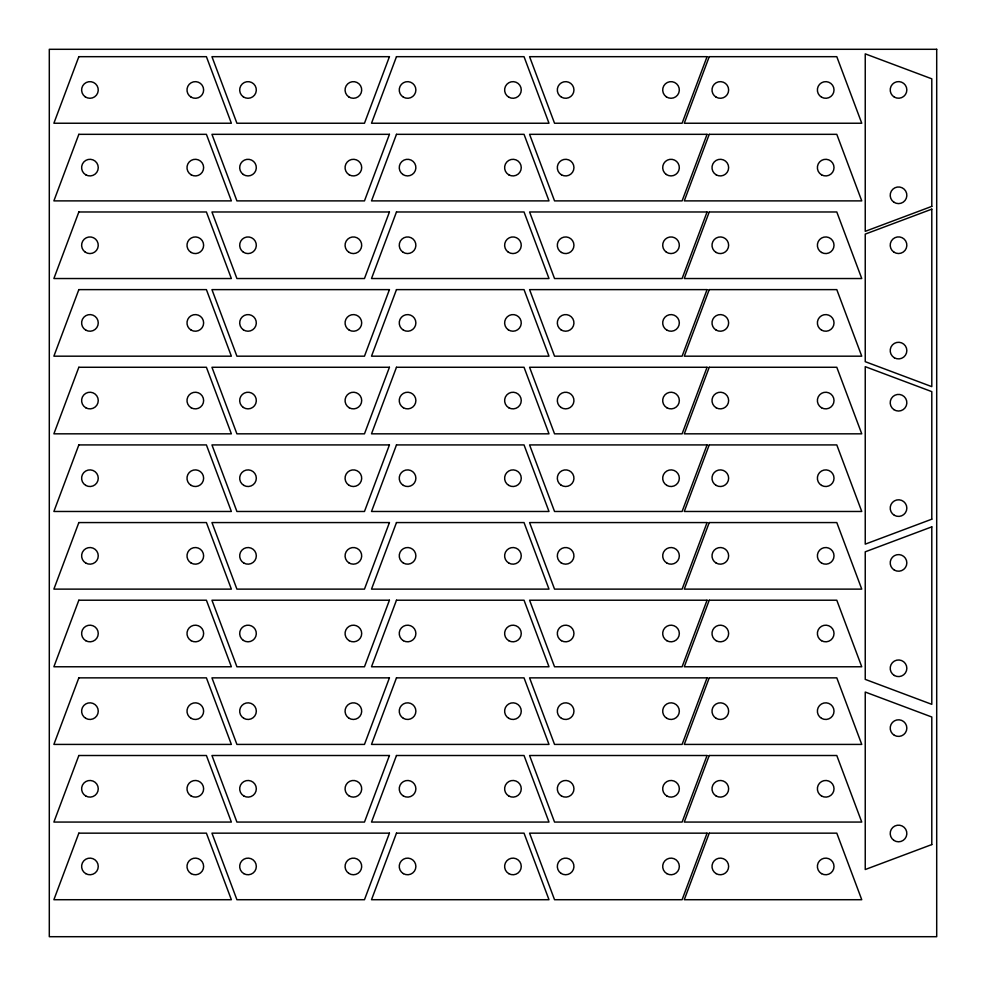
<?xml version="1.0" encoding="UTF-8"?>
<svg xmlns="http://www.w3.org/2000/svg" width="986" height="986" viewBox="0 0 986 986"><rect width="100%" height="100%" fill="white"/><g stroke="black" fill="none" stroke-linecap="round" stroke-linejoin="round"><path stroke-width="1.48" d="M78.843 56.683L53.885 123.238L231.365 123.238L206.407 56.683L78.843 56.683M78.843 134.33L53.885 200.885L231.365 200.885L206.407 134.33L78.843 134.33M78.843 211.978L53.885 278.533L231.365 278.533L206.407 211.978L78.843 211.978M78.843 289.625L53.885 356.18L231.365 356.18L206.407 289.625L78.843 289.625M78.843 367.273L53.885 433.828L231.365 433.828L206.407 367.273L78.843 367.273M78.843 444.92L53.885 511.475L231.365 511.475L206.407 444.92L78.843 444.92M78.843 522.568L53.885 589.123L231.365 589.123L206.407 522.568L78.843 522.568M78.843 600.215L53.885 666.77L231.365 666.77L206.407 600.215L78.843 600.215M78.843 677.863L53.885 744.418L231.365 744.418L206.407 677.863L78.843 677.863M78.843 755.51L53.885 822.065L231.365 822.065L206.407 755.51L78.843 755.51M78.843 833.158L53.885 899.713L231.365 899.713L206.407 833.158L78.843 833.158M389.433 56.683L364.475 123.238L236.911 123.238L211.953 56.683L389.433 56.683M396.471 56.683L371.512 123.238L548.992 123.238L524.034 56.683L396.471 56.683M389.433 134.33L364.475 200.885L236.911 200.885L211.953 134.33L389.433 134.33M396.471 134.33L371.512 200.885L548.992 200.885L524.034 134.33L396.471 134.33M389.433 211.978L364.475 278.533L236.911 278.533L211.953 211.978L389.433 211.978M396.471 211.978L371.512 278.533L548.992 278.533L524.034 211.978L396.471 211.978M389.433 289.625L364.475 356.18L236.911 356.18L211.953 289.625L389.433 289.625M396.471 289.625L371.512 356.18L548.992 356.18L524.034 289.625L396.471 289.625M389.433 367.273L364.475 433.828L236.911 433.828L211.953 367.273L389.433 367.273M396.471 367.273L371.512 433.828L548.992 433.828L524.034 367.273L396.471 367.273M389.433 444.92L364.475 511.475L236.911 511.475L211.953 444.92L389.433 444.92M396.471 444.92L371.512 511.475L548.992 511.475L524.034 444.92L396.471 444.92M389.433 522.568L364.475 589.123L236.911 589.123L211.953 522.568L389.433 522.568M396.471 522.568L371.512 589.123L548.992 589.123L524.034 522.568L396.471 522.568M389.433 600.215L364.475 666.77L236.911 666.77L211.953 600.215L389.433 600.215M396.471 600.215L371.512 666.77L548.992 666.77L524.034 600.215L396.471 600.215M389.433 677.863L364.475 744.418L236.911 744.418L211.953 677.863L389.433 677.863M396.471 677.863L371.512 744.418L548.992 744.418L524.034 677.863L396.471 677.863M389.433 755.51L364.475 822.065L236.911 822.065L211.953 755.51L389.433 755.51M396.471 755.51L371.512 822.065L548.992 822.065L524.034 755.51L396.471 755.51M389.433 833.158L364.475 899.713L236.911 899.713L211.953 833.158L389.433 833.158M396.471 833.158L371.512 899.713L548.992 899.713L524.034 833.158L396.471 833.158M707.061 56.683L682.102 123.238L554.539 123.238L529.581 56.683L707.061 56.683M709.23 56.683L684.272 123.238L861.752 123.238L836.794 56.683L709.23 56.683M707.061 134.33L682.102 200.885L554.539 200.885L529.581 134.33L707.061 134.33M709.23 134.33L684.272 200.885L861.752 200.885L836.794 134.33L709.23 134.33M707.061 211.978L682.102 278.533L554.539 278.533L529.581 211.978L707.061 211.978M709.23 211.978L684.272 278.533L861.752 278.533L836.794 211.978L709.23 211.978M707.061 289.625L682.102 356.18L554.539 356.18L529.581 289.625L707.061 289.625M709.23 289.625L684.272 356.18L861.752 356.18L836.794 289.625L709.23 289.625M707.061 367.273L682.102 433.828L554.539 433.828L529.581 367.273L707.061 367.273M709.23 367.273L684.272 433.828L861.752 433.828L836.794 367.273L709.23 367.273M707.061 444.92L682.102 511.475L554.539 511.475L529.581 444.92L707.061 444.92M709.23 444.92L684.272 511.475L861.752 511.475L836.794 444.92L709.23 444.92M707.061 522.568L682.102 589.123L554.539 589.123L529.581 522.568L707.061 522.568M709.23 522.568L684.272 589.123L861.752 589.123L836.794 522.568L709.23 522.568M707.061 600.215L682.102 666.77L554.539 666.77L529.581 600.215L707.061 600.215M709.23 600.215L684.272 666.77L861.752 666.77L836.794 600.215L709.23 600.215M707.061 677.863L682.102 744.418L554.539 744.418L529.581 677.863L707.061 677.863M709.23 677.863L684.272 744.418L861.752 744.418L836.794 677.863L709.23 677.863M707.061 755.51L682.102 822.065L554.539 822.065L529.581 755.51L707.061 755.51M709.23 755.51L684.272 822.065L861.752 822.065L836.794 755.51L709.23 755.51M707.061 833.158L682.102 899.713L554.539 899.713L529.581 833.158L707.061 833.158M709.23 833.158L684.272 899.713L861.752 899.713L836.794 833.158L709.23 833.158M931.795 206.382L865.24 231.34L865.24 53.86L931.795 78.818L931.795 206.382M931.795 209.155L865.24 234.113L865.24 361.677L931.795 386.635L931.795 209.155M931.795 519.191L865.24 544.149L865.24 366.669L931.795 391.627L931.795 519.191M931.795 526.857L865.24 551.815L865.24 679.379L931.795 704.337L931.795 526.857M931.795 844.571L865.24 869.529L865.24 692.049L931.795 717.007L931.795 844.571M936.7 49.3L49.3 49.3L49.3 936.7L936.7 936.7L936.7 49.3M666.844 795.998A8.319 8.319 0 0 0 679.329 788.788A8.319 8.319 0 0 0 666.844 781.59A8.319 8.319 0 0 0 666.844 795.998M561.465 795.998A8.319 8.319 0 0 0 573.951 788.788A8.319 8.319 0 0 0 561.465 781.59A8.319 8.319 0 0 0 561.465 795.998M508.776 795.998A8.319 8.319 0 0 0 521.261 788.788A8.319 8.319 0 0 0 508.776 781.59A8.319 8.319 0 0 0 508.776 795.998M403.397 795.998A8.319 8.319 0 0 0 415.882 788.788A8.319 8.319 0 0 0 403.397 781.59A8.319 8.319 0 0 0 403.397 795.998M85.77 795.998A8.319 8.319 0 0 0 98.255 788.788A8.319 8.319 0 0 0 85.77 781.59A8.319 8.319 0 0 0 85.77 795.998M191.148 795.998A8.319 8.319 0 0 0 203.634 788.788A8.319 8.319 0 0 0 191.148 781.59A8.319 8.319 0 0 0 191.148 795.998M243.838 795.998A8.319 8.319 0 0 0 256.323 788.788A8.319 8.319 0 0 0 243.838 781.59A8.319 8.319 0 0 0 243.838 795.998M348.711 795.677A8.319 8.319 0 0 0 361.677 789.379A8.319 8.319 0 0 0 349.747 781.306A8.319 8.319 0 0 0 348.711 795.677M821.535 795.998A8.319 8.319 0 0 0 834.02 788.788A8.319 8.319 0 0 0 821.535 781.59A8.319 8.319 0 0 0 821.535 795.998M716.156 795.998A8.319 8.319 0 0 0 728.642 788.788A8.319 8.319 0 0 0 716.156 781.59A8.319 8.319 0 0 0 716.156 795.998M666.844 640.703A8.319 8.319 0 0 0 679.329 633.493A8.319 8.319 0 0 0 666.844 626.295A8.319 8.319 0 0 0 666.844 640.703M561.465 640.703A8.319 8.319 0 0 0 573.951 633.493A8.319 8.319 0 0 0 561.465 626.295A8.319 8.319 0 0 0 561.465 640.703M508.776 640.703A8.319 8.319 0 0 0 521.261 633.493A8.319 8.319 0 0 0 508.776 626.295A8.319 8.319 0 0 0 508.776 640.703M403.397 640.703A8.319 8.319 0 0 0 415.882 633.493A8.319 8.319 0 0 0 403.397 626.295A8.319 8.319 0 0 0 403.397 640.703M85.77 640.703A8.319 8.319 0 0 0 98.255 633.493A8.319 8.319 0 0 0 85.77 626.295A8.319 8.319 0 0 0 85.77 640.703M191.148 640.703A8.319 8.319 0 0 0 203.634 633.493A8.319 8.319 0 0 0 191.148 626.295A8.319 8.319 0 0 0 191.148 640.703M243.332 640.382A8.319 8.319 0 0 0 256.298 634.084A8.319 8.319 0 0 0 244.368 626.011A8.319 8.319 0 0 0 243.332 640.382M349.217 640.703A8.319 8.319 0 0 0 361.702 633.493A8.319 8.319 0 0 0 349.217 626.295A8.319 8.319 0 0 0 349.217 640.703M821.535 640.703A8.319 8.319 0 0 0 834.02 633.493A8.319 8.319 0 0 0 821.535 626.295A8.319 8.319 0 0 0 821.535 640.703M716.156 640.703A8.319 8.319 0 0 0 728.642 633.493A8.319 8.319 0 0 0 716.156 626.295A8.319 8.319 0 0 0 716.156 640.703M666.844 485.408A8.319 8.319 0 0 0 679.329 478.198A8.319 8.319 0 0 0 666.844 471A8.319 8.319 0 0 0 666.844 485.408M560.972 485.087A8.319 8.319 0 0 0 573.926 478.789A8.319 8.319 0 0 0 561.995 470.716A8.319 8.319 0 0 0 560.972 485.087M508.776 485.408A8.319 8.319 0 0 0 521.261 478.198A8.319 8.319 0 0 0 508.776 471A8.319 8.319 0 0 0 508.776 485.408M403.397 485.408A8.319 8.319 0 0 0 415.882 478.198A8.319 8.319 0 0 0 403.397 471A8.319 8.319 0 0 0 403.397 485.408M85.77 485.408A8.319 8.319 0 0 0 98.255 478.198A8.319 8.319 0 0 0 85.77 471A8.319 8.319 0 0 0 85.77 485.408M191.148 485.408A8.319 8.319 0 0 0 203.634 478.198A8.319 8.319 0 0 0 191.148 471A8.319 8.319 0 0 0 191.148 485.408M243.838 485.408A8.319 8.319 0 0 0 256.323 478.198A8.319 8.319 0 0 0 243.838 471A8.319 8.319 0 0 0 243.838 485.408M348.711 485.087A8.319 8.319 0 0 0 361.677 478.789A8.319 8.319 0 0 0 349.747 470.716A8.319 8.319 0 0 0 348.711 485.087M821.535 485.408A8.319 8.319 0 0 0 834.02 478.198A8.319 8.319 0 0 0 821.535 471A8.319 8.319 0 0 0 821.535 485.408M716.156 485.408A8.319 8.319 0 0 0 728.642 478.198A8.319 8.319 0 0 0 716.156 471A8.319 8.319 0 0 0 716.156 485.408M666.844 330.113A8.319 8.319 0 0 0 679.329 322.903A8.319 8.319 0 0 0 666.844 315.705A8.319 8.319 0 0 0 666.844 330.113M560.972 329.792A8.319 8.319 0 0 0 573.926 323.494A8.319 8.319 0 0 0 561.995 315.421A8.319 8.319 0 0 0 560.972 329.792M508.283 329.792A8.319 8.319 0 0 0 521.237 323.494A8.319 8.319 0 0 0 509.306 315.421A8.319 8.319 0 0 0 508.283 329.792M403.397 330.113A8.319 8.319 0 0 0 415.882 322.903A8.319 8.319 0 0 0 403.397 315.705A8.319 8.319 0 0 0 403.397 330.113M85.77 330.113A8.319 8.319 0 0 0 98.255 322.903A8.319 8.319 0 0 0 85.77 315.705A8.319 8.319 0 0 0 85.77 330.113M191.148 330.113A8.319 8.319 0 0 0 203.634 322.903A8.319 8.319 0 0 0 191.148 315.705A8.319 8.319 0 0 0 191.148 330.113M243.332 329.792A8.319 8.319 0 0 0 256.298 323.494A8.319 8.319 0 0 0 244.368 315.421A8.319 8.319 0 0 0 243.332 329.792M349.217 330.113A8.319 8.319 0 0 0 361.702 322.903A8.319 8.319 0 0 0 349.217 315.705A8.319 8.319 0 0 0 349.217 330.113M821.535 330.113A8.319 8.319 0 0 0 834.02 322.903A8.319 8.319 0 0 0 821.535 315.705A8.319 8.319 0 0 0 821.535 330.113M716.156 330.113A8.319 8.319 0 0 0 728.642 322.903A8.319 8.319 0 0 0 716.156 315.705A8.319 8.319 0 0 0 716.156 330.113M666.351 174.497A8.319 8.319 0 0 0 679.305 168.199A8.319 8.319 0 0 0 667.374 160.126A8.319 8.319 0 0 0 666.351 174.497M561.465 174.818A8.319 8.319 0 0 0 573.951 167.608A8.319 8.319 0 0 0 561.465 160.41A8.319 8.319 0 0 0 561.465 174.818M508.776 174.818A8.319 8.319 0 0 0 521.261 167.608A8.319 8.319 0 0 0 508.776 160.41A8.319 8.319 0 0 0 508.776 174.818M402.904 174.497A8.319 8.319 0 0 0 415.858 168.199A8.319 8.319 0 0 0 403.927 160.126A8.319 8.319 0 0 0 402.904 174.497M85.77 174.818A8.319 8.319 0 0 0 98.255 167.608A8.319 8.319 0 0 0 85.77 160.41A8.319 8.319 0 0 0 85.77 174.818M191.148 174.818A8.319 8.319 0 0 0 203.634 167.608A8.319 8.319 0 0 0 191.148 160.41A8.319 8.319 0 0 0 191.148 174.818M243.332 174.497A8.319 8.319 0 0 0 256.298 168.199A8.319 8.319 0 0 0 244.368 160.126A8.319 8.319 0 0 0 243.332 174.497M349.217 174.818A8.319 8.319 0 0 0 361.702 167.608A8.319 8.319 0 0 0 349.217 160.41A8.319 8.319 0 0 0 349.217 174.818M821.535 174.818A8.319 8.319 0 0 0 834.02 167.608A8.319 8.319 0 0 0 821.535 160.41A8.319 8.319 0 0 0 821.535 174.818M716.156 174.818A8.319 8.319 0 0 0 728.642 167.608A8.319 8.319 0 0 0 716.156 160.41A8.319 8.319 0 0 0 716.156 174.818M666.351 96.85A8.319 8.319 0 0 0 679.305 90.552A8.319 8.319 0 0 0 667.374 82.479A8.319 8.319 0 0 0 666.351 96.85M561.465 97.17A8.319 8.319 0 0 0 573.951 89.96A8.319 8.319 0 0 0 561.465 82.762A8.319 8.319 0 0 0 561.465 97.17M508.776 97.17A8.319 8.319 0 0 0 521.261 89.96A8.319 8.319 0 0 0 508.776 82.762A8.319 8.319 0 0 0 508.776 97.17M403.397 97.17A8.319 8.319 0 0 0 415.882 89.96A8.319 8.319 0 0 0 403.397 82.762A8.319 8.319 0 0 0 403.397 97.17M85.264 96.85A8.319 8.319 0 0 0 98.23 90.552A8.319 8.319 0 0 0 86.3 82.479A8.319 8.319 0 0 0 85.264 96.85M191.148 97.17A8.319 8.319 0 0 0 203.634 89.96A8.319 8.319 0 0 0 191.148 82.762A8.319 8.319 0 0 0 191.148 97.17M243.332 96.85A8.319 8.319 0 0 0 256.298 90.552A8.319 8.319 0 0 0 244.368 82.479A8.319 8.319 0 0 0 243.332 96.85M348.711 96.85A8.319 8.319 0 0 0 361.677 90.552A8.319 8.319 0 0 0 349.747 82.479A8.319 8.319 0 0 0 348.711 96.85M821.535 97.17A8.319 8.319 0 0 0 834.02 89.96A8.319 8.319 0 0 0 821.535 82.762A8.319 8.319 0 0 0 821.535 97.17M716.156 97.17A8.319 8.319 0 0 0 728.642 89.96A8.319 8.319 0 0 0 716.156 82.762A8.319 8.319 0 0 0 716.156 97.17M893.858 202.179A8.319 8.319 0 0 0 906.824 195.894A8.319 8.319 0 0 0 894.881 187.808A8.319 8.319 0 0 0 893.858 202.179M894.364 97.121A8.319 8.319 0 0 0 906.837 89.911A8.319 8.319 0 0 0 894.364 82.713A8.319 8.319 0 0 0 894.364 97.121M666.351 252.145A8.319 8.319 0 0 0 679.305 245.847A8.319 8.319 0 0 0 667.374 237.774A8.319 8.319 0 0 0 666.351 252.145M561.465 252.465A8.319 8.319 0 0 0 573.951 245.255A8.319 8.319 0 0 0 561.465 238.057A8.319 8.319 0 0 0 561.465 252.465M508.283 252.145A8.319 8.319 0 0 0 521.237 245.847A8.319 8.319 0 0 0 509.306 237.774A8.319 8.319 0 0 0 508.283 252.145M402.904 252.145A8.319 8.319 0 0 0 415.858 245.847A8.319 8.319 0 0 0 403.927 237.774A8.319 8.319 0 0 0 402.904 252.145M85.264 252.145A8.319 8.319 0 0 0 98.23 245.847A8.319 8.319 0 0 0 86.3 237.774A8.319 8.319 0 0 0 85.264 252.145M191.148 252.465A8.319 8.319 0 0 0 203.634 245.255A8.319 8.319 0 0 0 191.148 238.057A8.319 8.319 0 0 0 191.148 252.465M243.332 252.145A8.319 8.319 0 0 0 256.298 245.847A8.319 8.319 0 0 0 244.368 237.774A8.319 8.319 0 0 0 243.332 252.145M348.711 252.145A8.319 8.319 0 0 0 361.677 245.847A8.319 8.319 0 0 0 349.747 237.774A8.319 8.319 0 0 0 348.711 252.145M821.535 252.465A8.319 8.319 0 0 0 834.02 245.255A8.319 8.319 0 0 0 821.535 238.057A8.319 8.319 0 0 0 821.535 252.465M716.156 252.465A8.319 8.319 0 0 0 728.642 245.255A8.319 8.319 0 0 0 716.156 238.057A8.319 8.319 0 0 0 716.156 252.465M666.844 407.76A8.319 8.319 0 0 0 679.329 400.55A8.319 8.319 0 0 0 666.844 393.352A8.319 8.319 0 0 0 666.844 407.76M560.972 407.44A8.319 8.319 0 0 0 573.926 401.142A8.319 8.319 0 0 0 561.995 393.069A8.319 8.319 0 0 0 560.972 407.44M508.776 407.76A8.319 8.319 0 0 0 521.261 400.55A8.319 8.319 0 0 0 508.776 393.352A8.319 8.319 0 0 0 508.776 407.76M403.397 407.76A8.319 8.319 0 0 0 415.882 400.55A8.319 8.319 0 0 0 403.397 393.352A8.319 8.319 0 0 0 403.397 407.76M85.77 407.76A8.319 8.319 0 0 0 98.255 400.55A8.319 8.319 0 0 0 85.77 393.352A8.319 8.319 0 0 0 85.77 407.76M191.148 407.76A8.319 8.319 0 0 0 203.634 400.55A8.319 8.319 0 0 0 191.148 393.352A8.319 8.319 0 0 0 191.148 407.76M243.332 407.44A8.319 8.319 0 0 0 256.298 401.142A8.319 8.319 0 0 0 244.368 393.069A8.319 8.319 0 0 0 243.332 407.44M349.217 407.76A8.319 8.319 0 0 0 361.702 400.55A8.319 8.319 0 0 0 349.217 393.352A8.319 8.319 0 0 0 349.217 407.76M821.535 407.76A8.319 8.319 0 0 0 834.02 400.55A8.319 8.319 0 0 0 821.535 393.352A8.319 8.319 0 0 0 821.535 407.76M716.156 407.76A8.319 8.319 0 0 0 728.642 400.55A8.319 8.319 0 0 0 716.156 393.352A8.319 8.319 0 0 0 716.156 407.76M666.844 563.055A8.319 8.319 0 0 0 679.329 555.845A8.319 8.319 0 0 0 666.844 548.647A8.319 8.319 0 0 0 666.844 563.055M560.972 562.735A8.319 8.319 0 0 0 573.926 556.437A8.319 8.319 0 0 0 561.995 548.364A8.319 8.319 0 0 0 560.972 562.735M508.776 563.055A8.319 8.319 0 0 0 521.261 555.845A8.319 8.319 0 0 0 508.776 548.647A8.319 8.319 0 0 0 508.776 563.055M403.397 563.055A8.319 8.319 0 0 0 415.882 555.845A8.319 8.319 0 0 0 403.397 548.647A8.319 8.319 0 0 0 403.397 563.055M85.77 563.055A8.319 8.319 0 0 0 98.255 555.845A8.319 8.319 0 0 0 85.77 548.647A8.319 8.319 0 0 0 85.77 563.055M191.148 563.055A8.319 8.319 0 0 0 203.634 555.845A8.319 8.319 0 0 0 191.148 548.647A8.319 8.319 0 0 0 191.148 563.055M243.838 563.055A8.319 8.319 0 0 0 256.323 555.845A8.319 8.319 0 0 0 243.838 548.647A8.319 8.319 0 0 0 243.838 563.055M348.711 562.735A8.319 8.319 0 0 0 361.677 556.437A8.319 8.319 0 0 0 349.747 548.364A8.319 8.319 0 0 0 348.711 562.735M821.535 563.055A8.319 8.319 0 0 0 834.02 555.845A8.319 8.319 0 0 0 821.535 548.647A8.319 8.319 0 0 0 821.535 563.055M716.156 563.055A8.319 8.319 0 0 0 728.642 555.845A8.319 8.319 0 0 0 716.156 548.647A8.319 8.319 0 0 0 716.156 563.055M666.844 718.35A8.319 8.319 0 0 0 679.329 711.14A8.319 8.319 0 0 0 666.844 703.942A8.319 8.319 0 0 0 666.844 718.35M561.465 718.35A8.319 8.319 0 0 0 573.951 711.14A8.319 8.319 0 0 0 561.465 703.942A8.319 8.319 0 0 0 561.465 718.35M508.776 718.35A8.319 8.319 0 0 0 521.261 711.14A8.319 8.319 0 0 0 508.776 703.942A8.319 8.319 0 0 0 508.776 718.35M403.397 718.35A8.319 8.319 0 0 0 415.882 711.14A8.319 8.319 0 0 0 403.397 703.942A8.319 8.319 0 0 0 403.397 718.35M85.77 718.35A8.319 8.319 0 0 0 98.255 711.14A8.319 8.319 0 0 0 85.77 703.942A8.319 8.319 0 0 0 85.77 718.35M191.148 718.35A8.319 8.319 0 0 0 203.634 711.14A8.319 8.319 0 0 0 191.148 703.942A8.319 8.319 0 0 0 191.148 718.35M243.838 718.35A8.319 8.319 0 0 0 256.323 711.14A8.319 8.319 0 0 0 243.838 703.942A8.319 8.319 0 0 0 243.838 718.35M348.711 718.03A8.319 8.319 0 0 0 361.677 711.732A8.319 8.319 0 0 0 349.747 703.659A8.319 8.319 0 0 0 348.711 718.03M821.535 718.35A8.319 8.319 0 0 0 834.02 711.14A8.319 8.319 0 0 0 821.535 703.942A8.319 8.319 0 0 0 821.535 718.35M716.156 718.35A8.319 8.319 0 0 0 728.642 711.14A8.319 8.319 0 0 0 716.156 703.942A8.319 8.319 0 0 0 716.156 718.35M666.844 873.645A8.319 8.319 0 0 0 679.329 866.435A8.319 8.319 0 0 0 666.844 859.237A8.319 8.319 0 0 0 666.844 873.645M560.972 873.325A8.319 8.319 0 0 0 573.926 867.027A8.319 8.319 0 0 0 561.995 858.954A8.319 8.319 0 0 0 560.972 873.325M508.776 873.645A8.319 8.319 0 0 0 521.261 866.435A8.319 8.319 0 0 0 508.776 859.237A8.319 8.319 0 0 0 508.776 873.645M403.397 873.645A8.319 8.319 0 0 0 415.882 866.435A8.319 8.319 0 0 0 403.397 859.237A8.319 8.319 0 0 0 403.397 873.645M85.77 873.645A8.319 8.319 0 0 0 98.255 866.435A8.319 8.319 0 0 0 85.77 859.237A8.319 8.319 0 0 0 85.77 873.645M191.148 873.645A8.319 8.319 0 0 0 203.634 866.435A8.319 8.319 0 0 0 191.148 859.237A8.319 8.319 0 0 0 191.148 873.645M243.838 873.645A8.319 8.319 0 0 0 256.323 866.435A8.319 8.319 0 0 0 243.838 859.237A8.319 8.319 0 0 0 243.838 873.645M348.711 873.325A8.319 8.319 0 0 0 361.677 867.027A8.319 8.319 0 0 0 349.747 858.954A8.319 8.319 0 0 0 348.711 873.325M821.535 873.645A8.319 8.319 0 0 0 834.02 866.435A8.319 8.319 0 0 0 821.535 859.237A8.319 8.319 0 0 0 821.535 873.645M716.156 873.645A8.319 8.319 0 0 0 728.642 866.435A8.319 8.319 0 0 0 716.156 859.237A8.319 8.319 0 0 0 716.156 873.645M894.364 357.795A8.319 8.319 0 0 0 906.837 350.585A8.319 8.319 0 0 0 894.364 343.387A8.319 8.319 0 0 0 894.364 357.795M893.858 252.096A8.319 8.319 0 0 0 906.824 245.81A8.319 8.319 0 0 0 894.881 237.725A8.319 8.319 0 0 0 893.858 252.096M894.364 515.308A8.319 8.319 0 0 0 906.837 508.098A8.319 8.319 0 0 0 894.364 500.9A8.319 8.319 0 0 0 894.364 515.308M893.858 409.609A8.319 8.319 0 0 0 906.824 403.323A8.319 8.319 0 0 0 894.881 395.238A8.319 8.319 0 0 0 893.858 409.609M894.364 675.484A8.319 8.319 0 0 0 906.837 668.286A8.319 8.319 0 0 0 894.364 661.076A8.319 8.319 0 0 0 894.364 675.484M894.364 570.105A8.319 8.319 0 0 0 906.837 562.907A8.319 8.319 0 0 0 894.364 555.697A8.319 8.319 0 0 0 894.364 570.105M894.364 735.309A8.319 8.319 0 0 0 906.837 728.099A8.319 8.319 0 0 0 894.364 720.902A8.319 8.319 0 0 0 894.364 735.309M893.858 840.368A8.319 8.319 0 0 0 906.824 834.082A8.319 8.319 0 0 0 894.881 825.997A8.319 8.319 0 0 0 893.858 840.368"/></g></svg>
